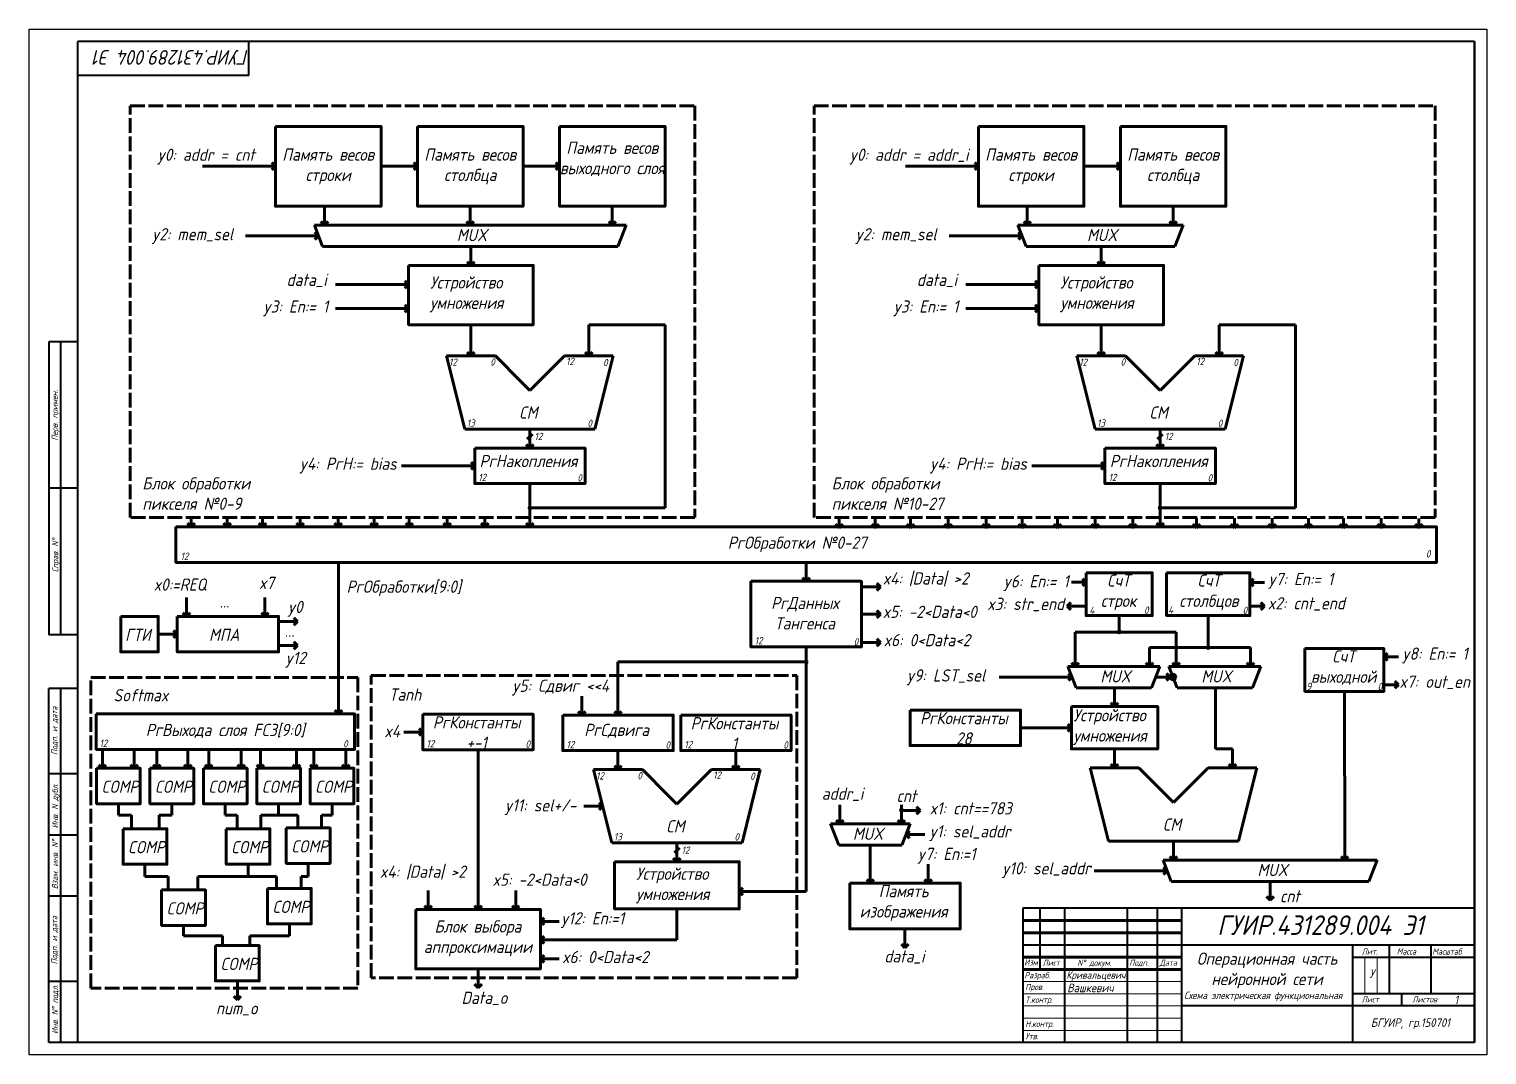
# Model space of a CAD drawing. Header units: millimetres. Extents: x -1351 to 2793, y -4756 to -707.
# Drawn here: x 1333 to 1930, y -2939 to -2519 of the extents above; entities that cross this region are included whole.
import ezdxf

# ---------------------------------------------------------------- set-up
doc = ezdxf.new("R2010")
doc.units = ezdxf.units.MM
doc.header["$LTSCALE"] = 0.5
doc.linetypes.add('ACAD_ISO02W100', pattern=[15, 12, -3])
doc.layers.get('0').update_dxf_attribs({"lineweight": 60})
doc.layers.get('Defpoints').update_dxf_attribs({"color": 5})
doc.layers.add('4-текст', color=7, linetype='Continuous', true_color=0x000000)
for name, color, linetype, lineweight in [('Основная', 7, 'Continuous', 40), ('текст', 7, 'Continuous', 30), ('тонкая', 7, 'Continuous', 20), ('Формат - толстая линия', 7, 'Continuous', 50)]:
    doc.layers.add(name, color=color, linetype=linetype, lineweight=lineweight)
doc.styles.get("Standard").update_dxf_attribs({"font": 'ISOCPEUI.TTF', "width": 0.9})
doc.styles.add('стиль1', font='romans.shx', dxfattribs={"width": 0.75, "oblique": 15, "height": 3.5})

msp = doc.modelspace()

# ---------------------------------------------------------------- hatches: boundary and pattern name
h = msp.add_hatch(color=256)
h.dxf.hatch_style = 1
edge = h.paths.add_edge_path()
edge.add_arc((1537.88, -2714.81), 0.362, 0, 360)
h = msp.add_hatch(color=256)
h.dxf.hatch_style = 1
edge = h.paths.add_edge_path()
edge.add_arc((1796, -2714.81), 0.362, 0, 360)
h = msp.add_hatch(color=256)
h.dxf.hatch_style = 1
edge = h.paths.add_edge_path()
edge.add_arc((1779.26, -2765.53), 0.362, 0, 360)
h = msp.add_hatch(color=256)
h.dxf.hatch_style = 1
edge = h.paths.add_edge_path()
edge.add_arc((1815.71, -2771.95), 0.362, 0, 360)
h = msp.add_hatch(color=256)
h.dxf.hatch_style = 1
edge = h.paths.add_edge_path()
edge.add_arc((1651.06, -2777.86), 0.362, 0, 360)
h = msp.add_hatch(color=256)
h.dxf.hatch_style = 1
edge = h.paths.add_edge_path()
edge.add_arc((1690.08, -2838.61), 0.362, 0, 360)

# ---------------------------------------------------------------- linework, layer by layer
for p, q in [((1433.68, -2574.91), (1403.78, -2574.91)), ((1433.68, -2574.91), (1432.19, -2573.43)), ((1433.68, -2574.91), (1432.19, -2576.4)), ((1491.85, -2574.92), (1476.9, -2574.92)), ((1491.85, -2574.92), (1490.36, -2573.43)), ((1491.85, -2574.92), (1490.36, -2576.4)), ((1550.02, -2574.91), (1535.07, -2574.91)), ((1550.02, -2574.91), (1548.53, -2573.43)), ((1550.02, -2574.91), (1548.53, -2576.4)), ((1721.55, -2574.91), (1691.65, -2574.91)), ((1721.55, -2574.91), (1720.06, -2573.43)), ((1721.55, -2574.91), (1720.06, -2576.4)), ((1779.72, -2574.92), (1764.77, -2574.92)), ((1779.72, -2574.92), (1778.23, -2573.43)), ((1779.72, -2574.92), (1778.23, -2576.4)), ((1453.72, -2591.26), (1453.72, -2599.01)), ((1513.46, -2591.26), (1513.46, -2599.01)), ((1571.63, -2591.26), (1571.63, -2599.01)), ((1741.59, -2591.26), (1741.59, -2599.01)), ((1801.33, -2591.26), (1801.33, -2599.01)), ((1577.26, -2599.01), (1449.65, -2599.01)), ((1449.65, -2599.01), (1453, -2607.73)), ((1451.33, -2603.37), (1449.84, -2601.88)), ((1453.72, -2599.01), (1452.24, -2597.53)), ((1453.72, -2599.01), (1455.21, -2597.53)), ((1513.46, -2599.01), (1511.97, -2597.53)), ((1513.46, -2599.01), (1514.94, -2597.53)), ((1571.63, -2599.01), (1570.14, -2597.52)), ((1571.63, -2599.01), (1573.11, -2597.52)), ((1577.26, -2599.01), (1573.92, -2607.73)), ((1805.39, -2599.01), (1737.78, -2599.01)), ((1737.78, -2599.01), (1741.12, -2607.73)), ((1739.45, -2603.37), (1737.96, -2601.88)), ((1741.59, -2599.01), (1740.11, -2597.53)), ((1741.59, -2599.01), (1743.08, -2597.53)), ((1801.33, -2599.01), (1799.84, -2597.53)), ((1801.33, -2599.01), (1802.81, -2597.53)), ((1805.39, -2599.01), (1802.04, -2607.73)), ((1451.33, -2603.37), (1421.42, -2603.37)), ((1451.33, -2603.37), (1449.84, -2604.86)), ((1453, -2607.73), (1573.92, -2607.73)), ((1513.73, -2607.73), (1513.73, -2615.48)), ((1739.45, -2603.37), (1709.55, -2603.37)), ((1739.45, -2603.37), (1737.96, -2604.86)), ((1741.12, -2607.73), (1802.04, -2607.73)), ((1771.85, -2607.73), (1771.85, -2615.48)), ((1513.73, -2615.48), (1512.24, -2613.99)), ((1513.73, -2615.48), (1515.22, -2613.99)), ((1771.85, -2615.48), (1770.36, -2613.99)), ((1771.85, -2615.48), (1773.34, -2613.99)), ((1488.2, -2623.32), (1458.3, -2623.32)), ((1488.2, -2623.32), (1486.72, -2621.83)), ((1488.2, -2623.32), (1486.72, -2624.8)), ((1746.33, -2623.32), (1716.42, -2623.32)), ((1746.33, -2623.32), (1744.84, -2621.83)), ((1746.33, -2623.32), (1744.84, -2624.8)), ((1488.2, -2633.19), (1486.72, -2631.7)), ((1746.33, -2633.19), (1744.84, -2631.7)), ((1488.2, -2633.19), (1458.3, -2633.19)), ((1488.2, -2633.19), (1486.72, -2634.67)), ((1746.33, -2633.19), (1716.42, -2633.19)), ((1746.33, -2633.19), (1744.84, -2634.67)), ((1513.73, -2639.8), (1513.73, -2652.55)), ((1562.01, -2639.8), (1562.01, -2652.55)), ((1562.01, -2639.8), (1593.27, -2639.8)), ((1593.27, -2639.8), (1593.27, -2640.47)), ((1593.27, -2714.83), (1593.27, -2640.47)), ((1771.85, -2639.8), (1771.85, -2652.55)), ((1820.14, -2639.8), (1820.14, -2652.55)), ((1820.14, -2639.8), (1851.4, -2639.8)), ((1851.4, -2639.8), (1851.4, -2640.47)), ((1851.4, -2714.83), (1851.4, -2640.47)), ((1503.73, -2652.55), (1523.73, -2652.55)), ((1511.23, -2682.55), (1503.73, -2652.55)), ((1513.73, -2652.55), (1512.24, -2651.06)), ((1513.73, -2652.55), (1515.22, -2651.06)), ((1523.73, -2652.55), (1534.34, -2663.16)), ((1537.87, -2666.69), (1552.01, -2652.55)), ((1552.01, -2652.55), (1572.01, -2652.55)), ((1562.01, -2652.55), (1560.53, -2651.06)), ((1562.01, -2652.55), (1563.5, -2651.06)), ((1564.51, -2682.55), (1572.01, -2652.55)), ((1761.85, -2652.55), (1781.85, -2652.55)), ((1769.35, -2682.55), (1761.85, -2652.55)), ((1771.85, -2652.55), (1770.36, -2651.06)), ((1771.85, -2652.55), (1773.34, -2651.06)), ((1781.85, -2652.55), (1792.46, -2663.16)), ((1795.99, -2666.69), (1810.14, -2652.55)), ((1810.14, -2652.55), (1830.14, -2652.55)), ((1820.14, -2652.55), (1818.65, -2651.06)), ((1820.14, -2652.55), (1821.62, -2651.06)), ((1822.64, -2682.55), (1830.14, -2652.55)), ((1534.34, -2663.16), (1537.87, -2666.69)), ((1792.46, -2663.16), (1795.99, -2666.69)), ((1511.23, -2682.55), (1564.51, -2682.55)), ((1536.82, -2686.67), (1538.91, -2684.59)), ((1537.87, -2682.55), (1537.87, -2690.3)), ((1769.35, -2682.55), (1822.64, -2682.55)), ((1794.94, -2686.67), (1797.03, -2684.59)), ((1795.99, -2682.55), (1795.99, -2690.3)), ((1537.87, -2690.3), (1536.38, -2688.81)), ((1537.87, -2690.3), (1539.36, -2688.81)), ((1795.99, -2690.3), (1794.51, -2688.81)), ((1795.99, -2690.3), (1797.48, -2688.81)), ((1515.26, -2697.57), (1485.36, -2697.57)), ((1515.26, -2697.57), (1513.77, -2696.08)), ((1515.26, -2697.57), (1513.77, -2699.05)), ((1773.38, -2697.57), (1743.48, -2697.57)), ((1773.38, -2697.57), (1771.89, -2696.08)), ((1773.38, -2697.57), (1771.89, -2699.05)), ((1537.87, -2704.83), (1537.87, -2714.83)), ((1795.99, -2704.83), (1795.99, -2714.83)), ((1537.87, -2714.83), (1593.27, -2714.83)), ((1537.87, -2714.83), (1537.87, -2722.58)), ((1795.99, -2714.83), (1851.4, -2714.83)), ((1795.99, -2714.83), (1795.99, -2722.58)), ((1399.15, -2722.54), (1397.66, -2721.06)), ((1399.15, -2718.67), (1399.15, -2722.54)), ((1399.15, -2722.54), (1400.63, -2721.06)), ((1413.93, -2722.54), (1412.44, -2721.06)), ((1413.93, -2718.67), (1413.93, -2722.54)), ((1413.93, -2722.54), (1415.42, -2721.06)), ((1428.33, -2722.54), (1426.84, -2721.06)), ((1428.33, -2718.67), (1428.33, -2722.54)), ((1428.33, -2722.54), (1429.82, -2721.06)), ((1443.8, -2722.54), (1442.31, -2721.06)), ((1443.8, -2718.67), (1443.8, -2722.54)), ((1443.8, -2722.54), (1445.29, -2721.06)), ((1459.31, -2722.54), (1457.82, -2721.06)), ((1459.31, -2718.67), (1459.31, -2722.54)), ((1459.31, -2722.54), (1460.8, -2721.06)), ((1474.09, -2722.54), (1472.61, -2721.06)), ((1474.09, -2718.67), (1474.09, -2722.54)), ((1474.09, -2722.54), (1475.58, -2721.06)), ((1488.49, -2722.54), (1487.01, -2721.06)), ((1488.49, -2718.67), (1488.49, -2722.54)), ((1488.49, -2722.54), (1489.98, -2721.06)), ((1503.96, -2722.54), (1502.47, -2721.06)), ((1503.96, -2718.67), (1503.96, -2722.54)), ((1503.96, -2722.54), (1505.45, -2721.06)), ((1519.39, -2722.58), (1517.9, -2721.09)), ((1519.39, -2718.71), (1519.39, -2722.58)), ((1519.39, -2722.58), (1520.88, -2721.09)), ((1537.87, -2722.58), (1536.38, -2721.09)), ((1537.87, -2722.58), (1539.36, -2721.09)), ((1664.57, -2722.92), (1663.08, -2721.43)), ((1664.57, -2719.04), (1664.57, -2722.92)), ((1664.57, -2722.92), (1666.05, -2721.43)), ((1679.35, -2722.92), (1677.86, -2721.43)), ((1679.35, -2719.04), (1679.35, -2722.92)), ((1679.35, -2722.92), (1680.84, -2721.43)), ((1693.75, -2722.92), (1692.26, -2721.43)), ((1693.75, -2719.04), (1693.75, -2722.92)), ((1693.75, -2722.92), (1695.24, -2721.43)), ((1709.22, -2722.92), (1707.73, -2721.43)), ((1709.22, -2719.04), (1709.22, -2722.92)), ((1709.22, -2722.92), (1710.71, -2721.43)), ((1724.73, -2722.92), (1723.24, -2721.43)), ((1724.73, -2719.04), (1724.73, -2722.92)), ((1724.73, -2722.92), (1726.22, -2721.43)), ((1739.51, -2722.92), (1738.02, -2721.43)), ((1739.51, -2719.04), (1739.51, -2722.92)), ((1739.51, -2722.92), (1741, -2721.43)), ((1753.91, -2722.92), (1752.42, -2721.43)), ((1753.91, -2719.04), (1753.91, -2722.92)), ((1753.91, -2722.92), (1755.4, -2721.43)), ((1769.38, -2722.92), (1767.89, -2721.43)), ((1769.38, -2719.04), (1769.38, -2722.92)), ((1769.38, -2722.92), (1770.87, -2721.43)), ((1784.81, -2722.95), (1783.32, -2721.47)), ((1784.81, -2719.08), (1784.81, -2722.95)), ((1784.81, -2722.95), (1786.3, -2721.47)), ((1795.99, -2722.58), (1794.51, -2721.09)), ((1795.99, -2722.58), (1797.48, -2721.09)), ((1810.94, -2722.92), (1809.45, -2721.43)), ((1810.94, -2719.04), (1810.94, -2722.92)), ((1810.94, -2722.92), (1812.43, -2721.43)), ((1826.41, -2722.92), (1824.92, -2721.43)), ((1826.41, -2719.04), (1826.41, -2722.92)), ((1826.41, -2722.92), (1827.9, -2721.43)), ((1841.92, -2722.92), (1840.43, -2721.43)), ((1841.92, -2719.04), (1841.92, -2722.92)), ((1841.92, -2722.92), (1843.41, -2721.43)), ((1856.7, -2722.92), (1855.21, -2721.43)), ((1856.7, -2719.04), (1856.7, -2722.92)), ((1856.7, -2722.92), (1858.19, -2721.43)), ((1871.1, -2722.92), (1869.61, -2721.43)), ((1871.1, -2719.04), (1871.1, -2722.92)), ((1871.1, -2722.92), (1872.59, -2721.43)), ((1886.57, -2722.92), (1885.08, -2721.43)), ((1886.57, -2719.04), (1886.57, -2722.92)), ((1886.57, -2722.92), (1888.06, -2721.43)), ((1902, -2722.95), (1900.51, -2721.47)), ((1902, -2719.08), (1902, -2722.95)), ((1902, -2722.95), (1903.49, -2721.47)), ((1459.53, -2737.11), (1459.53, -2799.15)), ((1651.05, -2737.11), (1651.05, -2744.86)), ((1651.05, -2744.86), (1649.56, -2743.38)), ((1651.05, -2744.86), (1652.53, -2743.38)), ((1681.41, -2747.13), (1679.92, -2745.64)), ((1765.65, -2745.27), (1759.7, -2745.27)), ((1765.65, -2745.27), (1764.16, -2743.78)), ((1765.65, -2745.27), (1764.16, -2746.75)), ((1832.76, -2745.36), (1834.25, -2743.88)), ((1832.76, -2745.36), (1838.71, -2745.36)), ((1832.76, -2745.36), (1834.25, -2746.85)), ((1397.28, -2751.5), (1397.28, -2759.25)), ((1429.38, -2751.5), (1429.38, -2759.25)), ((1673.66, -2747.13), (1681.41, -2747.13)), ((1681.41, -2747.13), (1679.92, -2748.62)), ((1397.28, -2759.25), (1395.79, -2757.76)), ((1397.28, -2759.25), (1398.77, -2757.76)), ((1429.38, -2759.25), (1427.89, -2757.76)), ((1429.38, -2759.25), (1430.87, -2757.76)), ((1681.41, -2758.34), (1679.92, -2756.85)), ((1757.9, -2755.06), (1759.39, -2753.57)), ((1765.65, -2755.06), (1757.9, -2755.06)), ((1757.9, -2755.06), (1759.39, -2756.54)), ((1838.71, -2755.06), (1832.76, -2755.06)), ((1838.71, -2755.06), (1837.22, -2753.57)), ((1838.71, -2755.06), (1837.22, -2756.54)), ((1434.98, -2761.33), (1442.73, -2761.33)), ((1442.73, -2761.33), (1441.24, -2759.84)), ((1442.73, -2761.33), (1441.24, -2762.81)), ((1673.66, -2758.34), (1681.41, -2758.34)), ((1681.41, -2758.34), (1679.92, -2759.82)), ((1779.21, -2758.91), (1779.21, -2765.63)), ((1815.7, -2758.91), (1815.7, -2771.95)), ((1385.7, -2766.51), (1393.45, -2766.51)), ((1393.45, -2766.51), (1391.96, -2765.03)), ((1393.45, -2766.51), (1391.96, -2768)), ((1442.73, -2771.11), (1441.24, -2769.63)), ((1673.66, -2769.9), (1681.41, -2769.9)), ((1681.41, -2769.9), (1679.92, -2768.41)), ((1681.41, -2769.9), (1679.92, -2771.39)), ((1779.21, -2765.63), (1761.23, -2765.63)), ((1761.23, -2765.63), (1761.23, -2771.95)), ((1779.21, -2765.63), (1802.57, -2765.63)), ((1802.57, -2765.63), (1802.57, -2771.95)), ((1434.98, -2771.11), (1442.73, -2771.11)), ((1442.73, -2771.11), (1441.24, -2772.6)), ((1651.05, -2771.74), (1651.05, -2871.86)), ((1761.23, -2771.95), (1761.23, -2779.7)), ((1791.68, -2771.95), (1791.68, -2779.7)), ((1815.7, -2771.95), (1791.68, -2771.95)), ((1802.57, -2771.95), (1802.57, -2779.7)), ((1815.7, -2771.95), (1833.02, -2771.95)), ((1833.02, -2771.95), (1833.02, -2779.7)), ((1887.62, -2775.81), (1889.11, -2774.33)), ((1887.62, -2775.81), (1893.58, -2775.81)), ((1887.62, -2775.81), (1889.11, -2777.3)), ((1651.05, -2777.89), (1573.96, -2777.89)), ((1573.96, -2777.89), (1573.96, -2799.67)), ((1795.86, -2779.7), (1758.25, -2779.7)), ((1758.25, -2779.7), (1761.6, -2788.42)), ((1761.23, -2779.7), (1759.74, -2778.21)), ((1761.23, -2779.7), (1762.72, -2778.21)), ((1791.68, -2779.7), (1790.19, -2778.21)), ((1791.68, -2779.7), (1793.17, -2778.21)), ((1795.86, -2779.7), (1792.52, -2788.42)), ((1837.21, -2779.7), (1799.6, -2779.7)), ((1799.6, -2779.7), (1802.94, -2788.42)), ((1802.57, -2779.7), (1801.08, -2778.21)), ((1802.57, -2779.7), (1804.06, -2778.21)), ((1833.02, -2779.7), (1831.54, -2778.21)), ((1833.02, -2779.7), (1834.51, -2778.21)), ((1837.21, -2779.7), (1833.86, -2788.42)), ((1759.93, -2784.06), (1730.02, -2784.06)), ((1759.93, -2784.06), (1758.44, -2782.57)), ((1759.93, -2784.06), (1758.44, -2785.54)), ((1800.14, -2784.06), (1794.19, -2784.06)), ((1800.14, -2784.06), (1798.66, -2782.57)), ((1800.14, -2784.06), (1798.66, -2785.54)), ((1893.58, -2787.19), (1887.62, -2787.19)), ((1893.58, -2787.19), (1892.09, -2785.71)), ((1893.58, -2787.19), (1892.09, -2788.68)), ((1559.17, -2791.92), (1559.17, -2799.67)), ((1761.6, -2788.42), (1792.52, -2788.42)), ((1777.33, -2788.42), (1777.33, -2796.16)), ((1802.94, -2788.42), (1833.86, -2788.42)), ((1818.67, -2788.42), (1818.67, -2796.16)), ((1871.46, -2789.98), (1871.57, -2859.01)), ((1459.53, -2799.15), (1458.05, -2797.67)), ((1459.53, -2799.15), (1461.02, -2797.67)), ((1559.17, -2799.67), (1557.68, -2798.18)), ((1559.17, -2799.67), (1560.66, -2798.18)), ((1573.96, -2799.67), (1572.48, -2798.18)), ((1573.96, -2799.67), (1575.45, -2798.18)), ((1777.33, -2796.16), (1775.84, -2794.68)), ((1777.33, -2796.16), (1778.82, -2794.68)), ((1818.67, -2796.16), (1818.67, -2813.51)), ((1494.03, -2806.57), (1492.54, -2805.08)), ((1759.67, -2804.84), (1738.81, -2804.84)), ((1759.67, -2804.84), (1758.19, -2803.35)), ((1759.67, -2804.84), (1758.19, -2806.32)), ((1486.28, -2806.57), (1494.03, -2806.57)), ((1494.03, -2806.57), (1492.54, -2808.06)), ((1362.77, -2813.69), (1362.77, -2821.44)), ((1375.77, -2813.69), (1375.77, -2821.44)), ((1385.06, -2813.69), (1385.06, -2821.44)), ((1397.82, -2813.69), (1397.82, -2821.44)), ((1406.33, -2813.69), (1406.33, -2821.44)), ((1419.67, -2813.69), (1419.67, -2821.44)), ((1427.5, -2813.69), (1427.5, -2821.44)), ((1442.31, -2813.69), (1442.31, -2821.44)), ((1449.37, -2813.69), (1449.37, -2821.44)), ((1462.55, -2813.69), (1462.55, -2821.44)), ((1516.64, -2813.83), (1516.64, -2879.24)), ((1573.96, -2814.2), (1573.96, -2821.95)), ((1622.25, -2814.2), (1622.25, -2821.95)), ((1777.33, -2813.51), (1777.33, -2821.26)), ((1818.67, -2813.51), (1825.62, -2813.51)), ((1825.62, -2813.51), (1825.62, -2821.26)), ((1362.77, -2821.44), (1361.28, -2819.95)), ((1362.77, -2821.44), (1364.25, -2819.95)), ((1375.77, -2821.44), (1374.28, -2819.95)), ((1375.77, -2821.44), (1377.25, -2819.95)), ((1385.06, -2821.44), (1383.57, -2819.95)), ((1385.06, -2821.44), (1386.54, -2819.95)), ((1397.82, -2821.44), (1396.33, -2819.95)), ((1397.82, -2821.44), (1399.31, -2819.95)), ((1406.33, -2821.44), (1404.84, -2819.95)), ((1406.33, -2821.44), (1407.82, -2819.95)), ((1419.67, -2821.44), (1418.18, -2819.95)), ((1419.67, -2821.44), (1421.15, -2819.95)), ((1427.5, -2821.44), (1426.01, -2819.95)), ((1427.5, -2821.44), (1428.98, -2819.95)), ((1442.31, -2821.44), (1440.82, -2819.95)), ((1442.31, -2821.44), (1443.79, -2819.95)), ((1449.37, -2821.44), (1447.88, -2819.95)), ((1449.37, -2821.44), (1450.85, -2819.95)), ((1462.55, -2821.44), (1461.06, -2819.95)), ((1462.55, -2821.44), (1464.03, -2819.95)), ((1563.96, -2821.95), (1583.96, -2821.95)), ((1571.46, -2851.95), (1563.96, -2821.95)), ((1573.96, -2821.95), (1572.48, -2820.46)), ((1573.96, -2821.95), (1575.45, -2820.46)), ((1583.96, -2821.95), (1594.57, -2832.56)), ((1598.11, -2836.09), (1612.25, -2821.95)), ((1612.25, -2821.95), (1632.25, -2821.95)), ((1622.25, -2821.95), (1620.76, -2820.46)), ((1622.25, -2821.95), (1623.74, -2820.46)), ((1624.75, -2851.95), (1632.25, -2821.95)), ((1767.33, -2821.26), (1787.33, -2821.26)), ((1774.83, -2851.26), (1767.33, -2821.26)), ((1777.33, -2821.26), (1775.84, -2819.77)), ((1777.33, -2821.26), (1778.82, -2819.77)), ((1787.33, -2821.26), (1797.94, -2831.86)), ((1801.47, -2835.4), (1815.62, -2821.26)), ((1815.62, -2821.26), (1835.62, -2821.26)), ((1825.62, -2821.26), (1824.13, -2819.77)), ((1825.62, -2821.26), (1827.1, -2819.77)), ((1828.12, -2851.26), (1835.62, -2821.26)), ((1567.71, -2836.95), (1566.23, -2835.46)), ((1594.57, -2832.56), (1598.11, -2836.09)), ((1797.94, -2831.86), (1801.47, -2835.4)), ((1369.36, -2835.97), (1369.36, -2840.67)), ((1369.36, -2840.67), (1374.7, -2840.67)), ((1374.7, -2840.67), (1374.7, -2846.18)), ((1391.23, -2840.67), (1386.08, -2840.67)), ((1386.08, -2840.67), (1386.08, -2846.18)), ((1391.23, -2835.97), (1391.23, -2840.67)), ((1413.1, -2835.97), (1413.1, -2840.67)), ((1413.1, -2840.67), (1418, -2840.67)), ((1418, -2840.67), (1418, -2846.18)), ((1434.97, -2840.67), (1427.75, -2840.67)), ((1427.75, -2840.67), (1427.75, -2846.18)), ((1434.97, -2835.97), (1434.97, -2840.67)), ((1434.97, -2840.67), (1442.84, -2840.67)), ((1442.84, -2840.67), (1442.84, -2845.86)), ((1456.84, -2840.67), (1452.52, -2840.67)), ((1452.52, -2840.67), (1452.52, -2845.86)), ((1456.84, -2835.97), (1456.84, -2840.67)), ((1559.96, -2836.95), (1567.71, -2836.95)), ((1567.71, -2836.95), (1566.23, -2838.44)), ((1664.81, -2836.43), (1664.81, -2844.18)), ((1690.01, -2836.43), (1690.01, -2844.18)), ((1690.01, -2838.75), (1697.76, -2838.75)), ((1697.76, -2838.75), (1696.27, -2837.27)), ((1697.76, -2838.75), (1696.27, -2840.24)), ((1693.6, -2844.18), (1660.99, -2844.18)), ((1660.99, -2844.18), (1664.34, -2852.9)), ((1664.81, -2844.18), (1663.32, -2842.69)), ((1664.81, -2844.18), (1666.29, -2842.69)), ((1690.01, -2844.18), (1688.52, -2842.69)), ((1690.01, -2844.18), (1691.5, -2842.69)), ((1693.6, -2844.18), (1690.25, -2852.9)), ((1691.93, -2848.54), (1693.41, -2847.05)), ((1571.46, -2851.95), (1624.75, -2851.95)), ((1598.11, -2851.95), (1598.11, -2859.7)), ((1664.34, -2852.9), (1690.25, -2852.9)), ((1677.29, -2852.9), (1677.29, -2868.4)), ((1699.68, -2848.54), (1691.93, -2848.54)), ((1691.93, -2848.54), (1693.41, -2850.03)), ((1774.83, -2851.26), (1828.12, -2851.26)), ((1801.47, -2851.26), (1801.47, -2859.01)), ((1598.11, -2859.7), (1596.62, -2858.21)), ((1597.05, -2856.07), (1599.14, -2853.99)), ((1598.11, -2859.7), (1599.59, -2858.21)), ((1884.84, -2859.01), (1797.23, -2859.01)), ((1797.23, -2859.01), (1800.58, -2867.72)), ((1801.47, -2859.01), (1799.99, -2857.52)), ((1801.47, -2859.01), (1802.96, -2857.52)), ((1871.57, -2859.01), (1870.08, -2857.52)), ((1871.57, -2859.01), (1873.06, -2857.52)), ((1884.84, -2859.01), (1881.49, -2867.72)), ((1380.23, -2860.71), (1380.23, -2865.78)), ((1422.46, -2860.71), (1422.46, -2865.78)), ((1447.08, -2860.39), (1447.08, -2865.78)), ((1701.04, -2860.65), (1701.04, -2868.4)), ((1798.9, -2863.36), (1769, -2863.36)), ((1798.9, -2863.36), (1797.42, -2861.88)), ((1798.9, -2863.36), (1797.42, -2864.85)), ((1380.23, -2865.78), (1389.75, -2865.78)), ((1389.75, -2865.78), (1389.75, -2871.26)), ((1422.46, -2865.78), (1401.89, -2865.78)), ((1401.89, -2865.78), (1401.89, -2871.26)), ((1422.46, -2865.78), (1434.09, -2865.78)), ((1434.09, -2865.78), (1434.09, -2870.63)), ((1447.08, -2865.78), (1444.21, -2865.78)), ((1444.21, -2865.78), (1444.21, -2870.63)), ((1496.26, -2871.49), (1496.26, -2879.24)), ((1532.06, -2871.49), (1532.06, -2879.24)), ((1623.63, -2871.86), (1625.12, -2870.37)), ((1677.29, -2868.4), (1675.81, -2866.91)), ((1677.29, -2868.4), (1678.78, -2866.91)), ((1701.04, -2868.4), (1699.55, -2866.91)), ((1701.04, -2868.4), (1702.53, -2866.91)), ((1800.58, -2867.72), (1881.49, -2867.72)), ((1841.04, -2867.72), (1841.04, -2875.47)), ((1651.05, -2871.86), (1623.63, -2871.86)), ((1623.63, -2871.86), (1625.12, -2873.35)), ((1841.04, -2875.47), (1839.55, -2873.98)), ((1841.04, -2875.47), (1842.52, -2873.98)), ((1496.26, -2879.24), (1494.77, -2877.75)), ((1496.26, -2879.24), (1497.74, -2877.75)), ((1516.64, -2879.24), (1515.16, -2877.75)), ((1516.64, -2879.24), (1518.13, -2877.75)), ((1532.06, -2879.24), (1530.57, -2877.75)), ((1532.06, -2879.24), (1533.54, -2877.75)), ((1542.17, -2884.1), (1543.66, -2882.61)), ((1598.11, -2879.03), (1598.11, -2891.64)), ((1396, -2885.79), (1396, -2890.03)), ((1439.36, -2885.16), (1439.36, -2890.03)), ((1549.92, -2884.1), (1542.17, -2884.1)), ((1542.17, -2884.1), (1543.66, -2885.58)), ((1691.5, -2887.2), (1691.5, -2894.95)), ((1804.8, -2883.76), (1739.8, -2883.76)), ((1804.8, -2888.76), (1739.8, -2888.76)), ((1396, -2890.03), (1411.99, -2890.03)), ((1411.99, -2890.03), (1411.99, -2893.99)), ((1439.36, -2890.03), (1423.23, -2890.03)), ((1423.23, -2890.03), (1423.23, -2893.99)), ((1542.17, -2891.64), (1543.66, -2890.15)), ((1598.11, -2891.64), (1542.17, -2891.64)), ((1542.17, -2891.64), (1543.66, -2893.13)), ((1691.5, -2894.95), (1690.01, -2893.47)), ((1691.5, -2894.95), (1692.98, -2893.47)), ((1542.17, -2899.42), (1543.66, -2897.93)), ((1549.92, -2899.42), (1542.17, -2899.42)), ((1542.17, -2899.42), (1543.66, -2900.91)), ((1804.8, -2898.76), (1739.8, -2898.76)), ((1516.64, -2903.56), (1516.64, -2911.31)), ((1804.8, -2903.76), (1739.8, -2903.76)), ((1418.07, -2908.52), (1418.07, -2916.27)), ((1516.64, -2911.31), (1515.16, -2909.83)), ((1516.64, -2911.31), (1518.13, -2909.83)), ((1418.07, -2916.27), (1416.59, -2914.79)), ((1418.07, -2916.27), (1419.56, -2914.79)), ((1874.8, -2933.76), (1874.8, -2933.76))]:
    msp.add_line(p, q)
at = {"linetype": 'ACAD_ISO02W100'}
for points in [[(1374.19, -2550.18), (1605.45, -2550.18), (1605.45, -2718.67), (1374.19, -2718.67)], [(1654.24, -2550.18), (1908.62, -2550.18), (1908.62, -2718.67), (1654.24, -2718.67)], [(1358.11, -2784.19), (1467.36, -2784.19), (1467.36, -2911.48), (1358.11, -2911.48)], [(1647.14, -2907.17), (1472.83, -2907.17), (1472.83, -2783.37), (1647.14, -2783.37)]]:
    msp.add_lwpolyline(points, close=True, dxfattribs=at)
for points in [[(1433.68, -2558.56), (1476.9, -2558.56), (1476.9, -2591.26), (1433.68, -2591.26)], [(1491.85, -2558.56), (1535.07, -2558.56), (1535.07, -2591.26), (1491.85, -2591.26)], [(1550.02, -2558.56), (1593.24, -2558.56), (1593.24, -2591.26), (1550.02, -2591.26)], [(1721.55, -2558.56), (1764.77, -2558.56), (1764.77, -2591.26), (1721.55, -2591.26)], [(1779.72, -2558.56), (1822.94, -2558.56), (1822.94, -2591.26), (1779.72, -2591.26)], [(1488.2, -2615.48), (1539.26, -2615.48), (1539.26, -2639.8), (1488.2, -2639.8)], [(1746.33, -2615.48), (1797.38, -2615.48), (1797.38, -2639.8), (1746.33, -2639.8)], [(1515.26, -2690.3), (1560.48, -2690.3), (1560.48, -2704.83), (1515.26, -2704.83)], [(1773.38, -2690.3), (1818.61, -2690.3), (1818.61, -2704.83), (1773.38, -2704.83)], [(1392.88, -2722.58), (1909.21, -2722.58), (1909.21, -2737.11), (1392.88, -2737.11)], [(1628.43, -2744.86), (1673.66, -2744.86), (1673.66, -2771.74), (1628.43, -2771.74)], [(1765.65, -2741.33), (1792.76, -2741.33), (1792.76, -2758.91), (1765.65, -2758.91)], [(1798.63, -2741.33), (1832.76, -2741.33), (1832.76, -2758.91), (1798.63, -2758.91)], [(1370.3, -2759.25), (1385.7, -2759.25), (1385.7, -2773.78), (1370.3, -2773.78)], [(1393.45, -2759.25), (1434.98, -2759.25), (1434.98, -2773.78), (1393.45, -2773.78)], [(1855.3, -2772.4), (1887.62, -2772.4), (1887.62, -2789.98), (1855.3, -2789.98)], [(1360.25, -2799.15), (1466.1, -2799.15), (1466.1, -2813.69), (1360.25, -2813.69)], [(1494.03, -2799.3), (1539.26, -2799.3), (1539.26, -2813.83), (1494.03, -2813.83)], [(1551.35, -2799.67), (1596.58, -2799.67), (1596.58, -2814.2), (1551.35, -2814.2)], [(1599.64, -2799.67), (1644.86, -2799.67), (1644.86, -2814.2), (1599.64, -2814.2)], [(1693.58, -2797.57), (1738.81, -2797.57), (1738.81, -2812.1), (1693.58, -2812.1)], [(1759.67, -2796.16), (1794.99, -2796.16), (1794.99, -2813.51), (1759.67, -2813.51)], [(1360.4, -2821.44), (1378.32, -2821.44), (1378.32, -2835.97), (1360.4, -2835.97)], [(1382.27, -2821.44), (1400.19, -2821.44), (1400.19, -2835.97), (1382.27, -2835.97)], [(1404.14, -2821.44), (1422.06, -2821.44), (1422.06, -2835.97), (1404.14, -2835.97)], [(1426.01, -2821.44), (1443.93, -2821.44), (1443.93, -2835.97), (1426.01, -2835.97)], [(1447.88, -2821.44), (1465.81, -2821.44), (1465.81, -2835.97), (1447.88, -2835.97)], [(1371.27, -2846.18), (1389.2, -2846.18), (1389.2, -2860.71), (1371.27, -2860.71)], [(1413.5, -2846.18), (1431.43, -2846.18), (1431.43, -2860.71), (1413.5, -2860.71)], [(1438.12, -2845.86), (1456.05, -2845.86), (1456.05, -2860.39), (1438.12, -2860.39)], [(1572.58, -2859.7), (1623.63, -2859.7), (1623.63, -2879.03), (1572.58, -2879.03)], [(1387.04, -2871.26), (1404.96, -2871.26), (1404.96, -2885.79), (1387.04, -2885.79)], [(1430.39, -2870.63), (1448.32, -2870.63), (1448.32, -2885.16), (1430.39, -2885.16)], [(1668.88, -2868.4), (1714.11, -2868.4), (1714.11, -2887.2), (1668.88, -2887.2)], [(1491.12, -2879.24), (1542.17, -2879.24), (1542.17, -2903.56), (1491.12, -2903.56)], [(1409.11, -2893.99), (1427.04, -2893.99), (1427.04, -2908.52), (1409.11, -2908.52)]]:
    msp.add_lwpolyline(points, close=True)
for centre, radius in [((1537.88, -2714.81), 0.362), ((1796, -2714.81), 0.362), ((1779.26, -2765.53), 0.362), ((1815.71, -2771.95), 0.362), ((1651.06, -2777.86), 0.362), ((1801.27, -2784.06), 1.13), ((1690.08, -2838.61), 0.362)]:
    msp.add_circle(centre, radius)
at = {"layer": 'Defpoints'}
for p, q in [((1332.8, -2938.76), (1332.8, -2518.76)), ((1332.8, -2518.76), (1929.8, -2518.76)), ((1929.8, -2518.76), (1929.8, -2938.76)), ((1929.8, -2938.76), (1332.8, -2938.76))]:
    msp.add_line(p, q, dxfattribs=at)
at = {"layer": 'Основная'}
for p, q in [((1352.8, -2893.76), (1352.8, -2523.76)), ((1924.8, -2523.76), (1352.8, -2523.76)), ((1422.8, -2537.76), (1422.8, -2523.76)), ((1422.8, -2537.76), (1352.8, -2537.76)), ((1340.8, -2646.76), (1340.8, -2766.76)), ((1352.8, -2646.76), (1340.8, -2646.76)), ((1345.8, -2766.76), (1345.8, -2646.76)), ((1352.8, -2706.76), (1340.8, -2706.76)), ((1352.8, -2766.76), (1340.8, -2766.76)), ((1340.8, -2933.76), (1340.8, -2788.76)), ((1352.8, -2788.76), (1340.8, -2788.76)), ((1345.8, -2933.76), (1345.8, -2788.76)), ((1352.8, -2823.76), (1340.8, -2823.76)), ((1352.8, -2848.76), (1340.8, -2848.76)), ((1352.8, -2873.76), (1340.8, -2873.76)), ((1739.8, -2878.76), (1739.8, -2933.76)), ((1924.8, -2878.76), (1739.8, -2878.76)), ((1746.8, -2903.76), (1746.8, -2878.76)), ((1756.8, -2878.76), (1756.8, -2933.76)), ((1782.58, -2933.76), (1782.58, -2878.76)), ((1794.8, -2878.76), (1794.8, -2933.76)), ((1804.8, -2878.76), (1804.8, -2933.76)), ((1352.8, -2933.76), (1352.8, -2893.76)), ((1739.8, -2893.76), (1924.8, -2893.76)), ((1874.8, -2893.76), (1874.8, -2933.76)), ((1889.8, -2893.76), (1889.8, -2913.76)), ((1906.8, -2893.76), (1906.8, -2913.76)), ((1874.8, -2898.76), (1924.8, -2898.76)), ((1352.8, -2908.76), (1340.8, -2908.76)), ((1924.8, -2918.76), (1804.8, -2918.76)), ((1924.8, -2913.76), (1874.8, -2913.76)), ((1894.8, -2913.76), (1894.8, -2918.76)), ((1924.8, -2933.76), (1340.8, -2933.76))]:
    msp.add_line(p, q, dxfattribs=at)
at = {"layer": 'тонкая'}
for p, q in [((1879.79, -2898.97), (1879.79, -2913.76)), ((1884.86, -2898.97), (1884.86, -2913.76)), ((1739.8, -2908.76), (1804.8, -2908.76)), ((1804.8, -2913.76), (1739.8, -2913.76)), ((1804.8, -2918.76), (1739.8, -2918.76))]:
    msp.add_line(p, q, dxfattribs=at)
for points in [[(1739.8, -2923.76), (1804.8, -2923.76)], [(1739.8, -2928.76), (1804.8, -2928.76)]]:
    msp.add_lwpolyline(points, dxfattribs=at)
at = {"layer": 'Формат - толстая линия'}
msp.add_line((1924.8, -2933.76), (1924.8, -2523.76), dxfattribs=at)

# ---------------------------------------------------------------- texts
at = {"layer": '4-текст', "insert": (1422.8, -2527.33), "char_height": 6, "attachment_point": 7, "rotation": 180}
msp.add_mtext_dynamic_manual_height_columns('{\\fISOCPEUR|b0|i1|c204|p34;ГУИР}.{\\fISOCPEUR|b0|i1|c204|p34;431289}.00{\\fISOCPEUR|b0|i1|c204|p34;4 Э1}', width=71.1103, gutter_width=50, heights=[0], dxfattribs=at)
at = {"layer": '4-текст', "attachment_point": 1}
for s, width, insert, char_height in [('\\pxqc;{\\fISOCPEUR|b0|i1|c204|p34;Память весов выходного слоя}', 43.2183, (1550.02, -2564.83), 5), ('\\pxqc;y{\\fISOCPEUR|b0|i1|c204|p34;0}: addr = cnt', 51.4371, (1379.56, -2567.68), 5), ('\\pxqc;{\\fISOCPEUR|b0|i1|c204|p34;Память весов строки}', 43.2183, (1433.68, -2567.62), 5), ('\\pxqc;{\\fISOCPEUR|b0|i1|c204|p34;Память весов столбца}', 43.2183, (1491.85, -2567.62), 5), ('\\pxqc;y{\\fISOCPEUR|b0|i1|c204|p34;0}: addr = addr_i', 51.4371, (1667.43, -2567.68), 5), ('\\pxqc;{\\fISOCPEUR|b0|i1|c204|p34;Память весов строки}', 43.2183, (1721.55, -2567.62), 5), ('\\pxqc;{\\fISOCPEUR|b0|i1|c204|p34;Память весов столбца}', 43.2183, (1779.72, -2567.62), 5), ('\\pxqc;y2: mem_sel', 40.9934, (1379.22, -2600.23), 5), ('\\pxqc;MUX', 16.2459, (1506, -2600.58), 5), ('\\pxqc;y2: mem_sel', 40.9934, (1667.34, -2600.23), 5), ('\\pxqc;MUX', 16.2459, (1764.12, -2600.58), 5), ('\\pxqc;data_i', 22.0464, (1435.43, -2618.93), 5), ('{\\fISOCPEUR|b0|i1|c204|p34;Устройство\\Pумножения}', 27.0464, (1497, -2619.98), 5), ('\\pxqc;data_i', 22.0464, (1693.56, -2618.93), 5), ('{\\fISOCPEUR|b0|i1|c204|p34;Устройство\\Pумножения}', 27.0464, (1755.12, -2619.98), 5), ('\\pxqc;y3: En:{\\fISOCPEUR|b0|i1|c204|p34;= }1', 37.344, (1423.3, -2629.83), 5), ('\\pxqc;y3: En:{\\fISOCPEUR|b0|i1|c204|p34;= }1', 37.344, (1681.42, -2629.83), 5), ('12', 3, (1504.75, -2653.62), 3), ('0', 3, (1521.68, -2653.54), 3), ('12', 3, (1552.69, -2653.32), 3), ('0', 3, (1567.87, -2653.76), 3), ('12', 3, (1762.87, -2653.62), 3), ('0', 3, (1779.8, -2653.54), 3), ('12', 3, (1810.82, -2653.32), 3), ('0', 3, (1825.99, -2653.76), 3), ('{\\fISOCPEUR|b0|i1|c204|p34;СМ}', 27.0464, (1533.54, -2673.26), 5), ('{\\fISOCPEUR|b0|i1|c204|p34;СМ}', 27.0464, (1791.66, -2673.26), 5), ('13', 3, (1512.04, -2678.57), 3), ('0', 3, (1561.44, -2678.63), 3), ('13', 3, (1770.17, -2678.57), 3), ('0', 3, (1819.57, -2678.63), 3), ('12', 3, (1539.77, -2684.03), 3), ('12', 3, (1797.89, -2684.03), 3), ('\\pxqc;y4: {\\fISOCPEUR|b0|i1|c204|p34;РгН}:{\\fISOCPEUR|b0|i1|c204|p34;= }bias', 50.3814, (1438.22, -2694.21), 5), ('\\pxqc;{\\fISOCPEUR|b0|i1|c204|p34;РгНакопления}', 27.0464, (1523.79, -2693.12), 5), ('\\pxqc;y4: {\\fISOCPEUR|b0|i1|c204|p34;РгН}:{\\fISOCPEUR|b0|i1|c204|p34;= }bias', 50.3814, (1696.35, -2694.21), 5), ('\\pxqc;{\\fISOCPEUR|b0|i1|c204|p34;РгНакопления}', 27.0464, (1781.92, -2693.12), 5), ('{\\fISOCPEUR|b0|i1|c204|p34;Блок обработки пикселя №}0-9', 50.3814, (1379.14, -2702.26), 5), ('12', 3, (1516.78, -2700.83), 3), ('0', 3, (1557.31, -2701.01), 3), ('{\\fISOCPEUR|b0|i1|c204|p34;Блок обработки пикселя №}10-27', 50.3814, (1661.46, -2702.26), 5), ('12', 3, (1774.9, -2700.83), 3), ('0', 3, (1815.43, -2701.01), 3), ('\\pxqc;{\\fISOCPEUR|b0|i1|c204|p34;РгОбработки} {\\fISOCPEUR|b0|i1|c204|p34;№0}-27', 62.6617, (1616.03, -2726.55), 5), ('12', 3, (1394.83, -2733.11), 3), ('0', 3, (1904.85, -2732.13), 3), ('\\pxqc;x0:=REQ', 8.9346, (1390.1, -2743.69), 5), ('\\pxqc;x7', 8.9346, (1425.55, -2743), 5), ('\\pxqc;{\\fISOCPEUR|b0|i1|c204|p34;РгОбработки}[9:0]', 22.0059, (1475.25, -2744.55), 5), ('\\pxqc;x4: |Data| >2', 50.3814, (1674.77, -2741.18), 5), ('\\pxqc;y6: En:{\\fISOCPEUR|b0|i1|c204|p34;= }1', 27.7623, (1731.32, -2742.34), 5), ('\\pxqc;{\\fISOCPEUR|b0|i1|c204|p34;СчТ\\Pстрок}', 27.0464, (1765.47, -2742.01), 5), ('\\pxqc;{\\fISOCPEUR|b0|i1|c204|p34;СчТ\\Pстолбцов}', 27.0464, (1802.45, -2742.01), 5), ('\\pxqc;y7: En:{\\fISOCPEUR|b0|i1|c204|p34;= }1', 27.7623, (1839.72, -2741.43), 5), ('\\pxqc;{\\fISOCPEUR|b0|i1|c204|p34;РгДанных Тангенса}', 27.0464, (1636.97, -2751.24), 5), ('\\pxqc;x3: str_end', 34.7328, (1723.58, -2751.62), 5), ('\\pxqc;x2: cnt_end', 34.7328, (1838.52, -2751.35), 5), ('\\pxqc;...', 8.9346, (1408.33, -2750.63), 5), ('\\pxqc;y0', 8.9346, (1437.27, -2752.85), 5), ('\\pxqc;x5: -2<Data<0', 50.3814, (1676.44, -2754.86), 5), ('{\\fISOCPEUR|b0|i1|c204|p34;4}', 3, (1767.01, -2755.2), 3), ('{\\fISOCPEUR|b0|i1|c204|p34;0}', 3, (1789.42, -2755.15), 3), ('{\\fISOCPEUR|b0|i1|c204|p34;4}', 3, (1799.28, -2755.06), 3), ('{\\fISOCPEUR|b0|i1|c204|p34;0}', 3, (1829.77, -2755.25), 3), ('\\pxqc;{\\fISOCPEUR|b0|i1|c204|p34;ГТИ}', 27.0464, (1363.83, -2764.28), 5), ('\\pxqc;{\\fISOCPEUR|b0|i1|c204|p34;МПА}', 27.0464, (1399.17, -2764.28), 5), ('\\pxqc;...', 8.9346, (1434.98, -2762.61), 5), ('12', 3, (1629.95, -2767.68), 3), ('0', 3, (1670.49, -2768.14), 3), ('\\pxqc;x6: 0<Data<2', 50.3814, (1675.28, -2766.45), 5), ('\\pxqc;y12', 8.9346, (1437.46, -2773.73), 5), ('\\pxqc;{\\fISOCPEUR|b0|i1|c204|p34;СчТ\\Pвыходной}', 27.0464, (1857.64, -2773.09), 5), ('\\pxqc;y8: En:{\\fISOCPEUR|b0|i1|c204|p34;= }1', 27.7623, (1894.66, -2771.97), 5), ('\\pxqc;y9: LST_sel', 40.9934, (1687.82, -2780.91), 5), ('\\pxqc;MUX', 16.2459, (1769.6, -2781.26), 5), ('\\pxqc;MUX', 16.2459, (1810.94, -2781.26), 5), ('\\pxqc;y5: {\\fISOCPEUR|b0|i1|c204|p34;Сдвиг }<<4', 43.8025, (1528.54, -2785.12), 5), ('9', 3, (1855.95, -2786.39), 3), ('{\\fISOCPEUR|b0|i1|c204|p34;0}', 3, (1885.06, -2786.48), 3), ('\\pxqc;x7: out_en', 34.7328, (1891.08, -2783.48), 5), ('\\pxqc;Softmax', 22.0059, (1367.54, -2789.01), 5), ('\\pxqc;Tanh', 22.0059, (1475.73, -2788.75), 5), ('\\pxqc;{\\fISOCPEUR|b0|i1|c204|p34;РгКонстанты }28', 27.0464, (1702.12, -2798.39), 5), ('{\\fISOCPEUR|b0|i1|c204|p34;Устройство\\Pумножения}', 27.0464, (1760.49, -2797.19), 5), ('\\pxqc;{\\fISOCPEUR|b0|i1|c204|p34;РгВыхода} {\\fISOCPEUR|b0|i1|c204|p34;слоя }FC3[9:0]', 95.222, (1365.5, -2803.23), 5), ('\\pxqc;x4', 9.4053, (1476.78, -2803.72), 5), ('\\pxqc;{\\fISOCPEUR|b0|i1|c204|p34;РгКонстанты +-1}', 27.0464, (1502.57, -2800.13), 5), ('\\pxqc;{\\fISOCPEUR|b0|i1|c204|p34;РгСдвига }', 27.0464, (1559.89, -2803.22), 5), ('\\pxqc;{\\fISOCPEUR|b0|i1|c204|p34;РгКонстанты 1}', 27.0464, (1608.17, -2800.49), 5), ('12', 3, (1361.63, -2809.68), 3), ('0', 3, (1461.41, -2809.86), 3), ('12', 3, (1495.55, -2809.83), 3), ('0', 3, (1536.08, -2810.01), 3), ('12', 3, (1552.87, -2810.2), 3), ('0', 3, (1593.4, -2810.38), 3), ('12', 3, (1601.15, -2810.2), 3), ('0', 3, (1641.69, -2810.38), 3), ('12', 3, (1564.98, -2823.02), 3), ('0', 3, (1581.91, -2822.94), 3), ('12', 3, (1612.93, -2822.72), 3), ('0', 3, (1628.1, -2823.16), 3), ('\\pxqc;COMP', 27.0464, (1356.45, -2826.47), 5), ('\\pxqc;COMP', 27.0464, (1378.32, -2826.47), 5), ('\\pxqc;COMP', 27.0464, (1400.19, -2826.47), 5), ('\\pxqc;COMP', 27.0464, (1422.06, -2826.47), 5), ('\\pxqc;COMP', 27.0464, (1443.93, -2826.47), 5), ('\\pxqc;addr_i', 16.2459, (1657.81, -2829.32), 5), ('\\pxqc;y11: sel+/-', 31.7547, (1526.38, -2834.1), 5), ('\\pxqc;cnt', 16.2459, (1684.01, -2830.24), 5), ('\\pxqc;x1: cnt==783', 50.3814, (1693.22, -2835.31), 5), ('{\\fISOCPEUR|b0|i1|c204|p34;СМ}', 27.0464, (1593.77, -2842.67), 5), ('\\pxqc;MUX', 16.2459, (1668.23, -2845.74), 5), ('\\pxqc;y1: sel_addr', 40.9934, (1697.63, -2844.75), 5), ('{\\fISOCPEUR|b0|i1|c204|p34;СМ}', 27.0464, (1797.14, -2841.97), 5), ('\\pxqc;COMP', 27.0464, (1367.32, -2851.21), 5), ('\\pxqc;COMP', 27.0464, (1409.56, -2851.21), 5), ('\\pxqc;COMP', 27.0464, (1434.18, -2850.9), 5), ('13', 3, (1572.28, -2847.97), 3), ('12', 3, (1600, -2853.43), 3), ('0', 3, (1621.68, -2848.03), 3), ('\\pxqc;y7: En:=1', 26.9891, (1695.05, -2853.99), 5), ('\\pxqc;x4: |Data| >2', 50.3814, (1468.83, -2861.26), 5), ('\\pxqc;x5: -2<Data<0', 50.3814, (1516.64, -2864.54), 5), ('{\\fISOCPEUR|b0|i1|c204|p34;Устройство\\Pумножения}', 27.0464, (1581.38, -2862.09), 5), ('\\pxqc;y10: sel_addr', 40.9934, (1728.9, -2859.87), 5), ('\\pxqc;MUX', 16.2459, (1833.92, -2860.57), 5), ('\\pxqc;{\\fISOCPEUR|b0|i1|c204|p34;Память изображения}', 27.0464, (1677.42, -2869.22), 5), ('\\pxqc;cnt', 16.2459, (1841.04, -2871.3), 5), ('\\pxqc;COMP', 27.0464, (1383.09, -2876.3), 5), ('\\pxqc;COMP', 27.0464, (1426.45, -2875.67), 5), ('\\pxqc;y12: En:=1', 28.8374, (1549.13, -2880.34), 5), ('{\\fISOCPEUR|b0|i1|c204|p34;ГУИР}.{\\fISOCPEUR|b0|i1|c204|p34;431289}.00{\\fISOCPEUR|b0|i1|c204|p34;4 Э1}', 94.9608, (1819.4, -2881.66), 8), ('\\pxqc;{\\fISOCPEUR|b0|i1|c204|p34;Блок выбора аппроксимации}', 42.2543, (1495.46, -2883.7), 5), ('\\pxqc;COMP', 27.0464, (1405.17, -2899.03), 5), ('\\pxqc;x6: 0<Data<2', 50.3814, (1543.58, -2896.22), 5), ('\\pxqc;data_i', 16.2459, (1683.14, -2895.94), 5), ('\\pxqc;{\\fISOCPEUR|b0|i1|c204|p34;Операционная часть\\Pнейронной сети}', 70, (1804.8, -2896.87), 5), ('{\\fISOCPEUR|b0|i1|c204|p34;Кривальцевич}', 23, (1757.63, -2904.59), 3), ('У', 23, (1881.76, -2903.79), 3.5), ('\\pxqc;Data_o', 31.7547, (1503.42, -2912.9), 5), ('{\\fISOCPEUR|b0|i1|c204|p34;Вашкевич}', 23, (1757.95, -2909.6), 3.5), ('{\\fISOCPEUR|b0|i1|c204|p34;Схема электрическая функциональная}', 70.672, (1805.85, -2912.9), 3), ('\\pxqc;num_o', 27.0464, (1404.35, -2917.17), 5), ('1', 23, (1916.5, -2914.48), 3.5), ('{\\fISOCPEUR|b0|i1|c204|p34;БГУИР}, {\\fISOCPEUR|b0|i1|c204|p34;гр}.{\\fISOCPEUR|b0|i1|c204|p34;1}50701', 42.0659, (1882.3, -2923.82), 3.5)]:
    msp.add_mtext_dynamic_manual_height_columns(s, width=width, gutter_width=50, heights=[0], dxfattribs=dict(at, insert=insert, char_height=char_height))
at = {"layer": 'текст', "style": 'стиль1', "oblique": 15, "width": 0.75}
for s, p in [('Перв. примен.', (1344.55, -2687.25)), ('Справ. N%%d', (1344.71, -2741.14)), ('Подп. и дата', (1344.37, -2815.99)), ('Инв. N дубл.', (1344.62, -2846.02)), ('Взам. инв. N%%d', (1344.62, -2870.95)), ('Подп. и дата', (1344.32, -2901.73)), ('Инв. N%%d подл.', (1344.62, -2930.2))]:
    msp.add_text(s, height=2.5, rotation=90, dxfattribs=at).set_placement(p)
for s, p in [('Лит.', (1878.52, -2897.7)), ('Масса', (1892.89, -2897.7)), ('Масштаб', (1907.48, -2897.7)), ('Изм', (1740.34, -2902.15)), ('Лист', (1747.82, -2902.3)), ('N%%d докум. ', (1762.1, -2902.3)), ('Подп.', (1783.36, -2902.3)), ('Дата', (1795.81, -2902.3)), ('Разраб.', (1740.46, -2907.4)), ('Пров.', (1740.76, -2912.23)), ('Т.контр.', (1740.76, -2917.43)), ('Лист', (1878.52, -2917.31)), ('Листов', (1899.24, -2917.31)), ('Н.контр.', (1740.76, -2927.35)), ('Утв.', (1740.76, -2932.37))]:
    msp.add_text(s, height=2.5, dxfattribs=at).set_placement(p)

doc.saveas('drawing.dxf')
